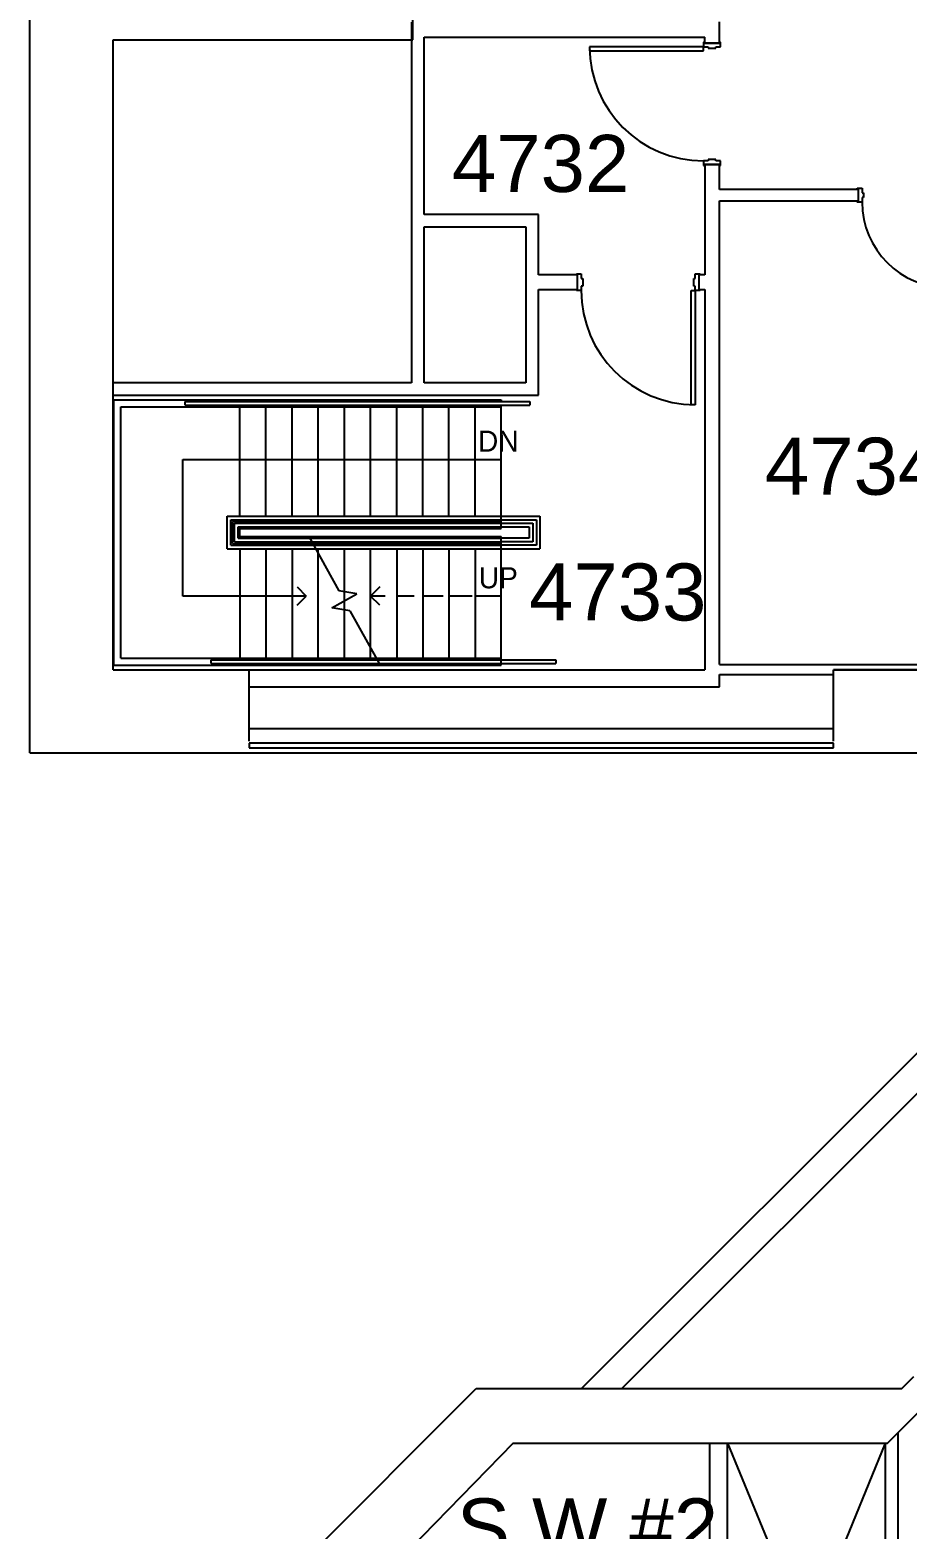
# Model space of a CAD drawing. Header units: inches. Extents: x -1050 to 5570, y -48 to 4302.
# Drawn here: x -59 to 309, y 1742 to 2372 of the extents above; entities that cross this region are included whole.
import ezdxf

# ---------------------------------------------------------------- set-up
doc = ezdxf.new("R2010")
doc.units = ezdxf.units.IN
doc.header["$LTSCALE"] = 98
doc.header["$MEASUREMENT"] = 0
for name, color, linetype in [('A-ANNO-ROOM', 4, 'CONTINUOUS'), ('A-ANNO-TEXT', 4, 'CONTINUOUS'), ('A-DOOR', 2, 'CONTINUOUS'), ('A-FLOR-HRAL', 1, 'CONTINUOUS'), ('A-FLOR-STRS', 2, 'CONTINUOUS'), ('A-SHAFT', 1, 'CONTINUOUS'), ('A-WALL-FULL', 6, 'CONTINUOUS')]:
    doc.layers.add(name, color=color, linetype=linetype)
doc.styles.add('AE-106$0$Standard', font='txt')
doc.styles.add('Arial', font='arial.ttf')

msp = doc.modelspace()

# ---------------------------------------------------------------- linework, layer by layer
at = {"layer": 'A-ANNO-TEXT'}
for p, q in [((4.83, 2191.58), (138.83, 2191.58)), ((4.83, 2134.08), (4.83, 2191.58)), ((56.81, 2134.08), (4.83, 2134.08)), ((52.92, 2137.97), (56.81, 2134.08)), ((52.92, 2130.19), (56.81, 2134.08)), ((87.72, 2137.97), (83.83, 2134.08)), ((87.72, 2130.19), (83.83, 2134.08)), ((89.94, 2134.08), (83.83, 2134.08)), ((102.16, 2134.08), (94.83, 2134.08)), ((114.38, 2134.08), (105.83, 2134.08)), ((126.61, 2134.08), (116.83, 2134.08)), ((138.83, 2134.08), (127.83, 2134.08))]:
    msp.add_line(p, q, dxfattribs=at)
at = {"layer": 'A-DOOR'}
for p, q in [((175.95, 2365.2), (175.95, 2363.45)), ((223.95, 2365.2), (175.95, 2365.2)), ((224.45, 2367.2), (223.95, 2367.2)), ((223.95, 2367.2), (223.95, 2365.2)), ((223.95, 2363.45), (223.95, 2365.2)), ((223.95, 2365.2), (225.89, 2365.2)), ((224.45, 2366.7), (224.45, 2367.2)), ((230.58, 2366.7), (224.45, 2366.7)), ((225.89, 2365.2), (225.89, 2364.58)), ((229.14, 2364.58), (229.14, 2365.2)), ((229.14, 2365.2), (231.08, 2365.2)), ((231.08, 2367.2), (230.58, 2367.2)), ((230.58, 2367.2), (230.58, 2366.7)), ((231.08, 2365.2), (231.08, 2367.2)), ((175.95, 2363.45), (223.95, 2363.45)), ((225.89, 2364.58), (229.14, 2364.58)), ((225.89, 2317.2), (223.95, 2317.2)), ((223.95, 2317.2), (223.95, 2315.2)), ((223.95, 2315.2), (224.45, 2315.2)), ((224.45, 2315.2), (224.45, 2315.7)), ((224.45, 2315.7), (230.58, 2315.7)), ((229.14, 2317.83), (225.89, 2317.83)), ((225.89, 2317.83), (225.89, 2317.2)), ((229.14, 2317.2), (229.14, 2317.83)), ((231.08, 2317.2), (229.14, 2317.2)), ((230.58, 2315.7), (230.58, 2315.2)), ((230.58, 2315.2), (231.08, 2315.2)), ((231.08, 2315.2), (231.08, 2317.2)), ((288.58, 2305.7), (290.58, 2305.7)), ((288.58, 2305.2), (288.58, 2305.7)), ((289.08, 2305.2), (288.58, 2305.2)), ((289.08, 2300.33), (289.08, 2305.2)), ((290.58, 2305.7), (290.58, 2303.76)), ((290.58, 2303.76), (291.2, 2303.76)), ((291.2, 2303.76), (291.2, 2301.76)), ((288.58, 2300.33), (289.08, 2300.33)), ((288.58, 2299.83), (288.58, 2300.33)), ((290.58, 2299.83), (288.58, 2299.83)), ((290.58, 2301.76), (290.58, 2299.83)), ((291.2, 2301.76), (290.58, 2301.76)), ((170.45, 2269.7), (172.45, 2269.7)), ((170.45, 2269.2), (170.45, 2269.7)), ((170.95, 2269.2), (170.45, 2269.2)), ((170.95, 2263.08), (170.95, 2269.2)), ((172.45, 2269.7), (172.45, 2267.76)), ((172.45, 2267.76), (173.08, 2267.76)), ((172.45, 2264.51), (172.45, 2262.58)), ((173.08, 2264.51), (172.45, 2264.51)), ((173.08, 2267.76), (173.08, 2264.51)), ((219.83, 2267.76), (220.45, 2267.76)), ((219.83, 2264.51), (219.83, 2267.76)), ((220.45, 2264.51), (219.83, 2264.51)), ((220.45, 2269.7), (222.45, 2269.7)), ((220.45, 2267.76), (220.45, 2269.7)), ((220.45, 2262.58), (220.45, 2264.51)), ((221.95, 2269.2), (221.95, 2263.08)), ((222.45, 2269.2), (221.95, 2269.2)), ((222.45, 2269.7), (222.45, 2269.2)), ((170.45, 2263.08), (170.95, 2263.08)), ((170.45, 2262.58), (170.45, 2263.08)), ((172.45, 2262.58), (170.45, 2262.58)), ((218.7, 2262.58), (220.45, 2262.58)), ((218.7, 2214.58), (218.7, 2262.58)), ((220.45, 2262.58), (220.45, 2214.58)), ((222.45, 2262.58), (220.45, 2262.58)), ((221.95, 2263.08), (222.45, 2263.08)), ((222.45, 2263.08), (222.45, 2262.58)), ((220.45, 2214.58), (218.7, 2214.58))]:
    msp.add_line(p, q, dxfattribs=at)
for centre, radius in [((223.95, 2365.2), 48), ((223.95, 2365.2), 48), ((326.58, 2299.83), 36), ((326.58, 2299.83), 36), ((220.45, 2262.58), 48), ((220.45, 2262.58), 48)]:
    msp.add_arc(centre, radius, 180, 270, dxfattribs=at)
at = {"layer": 'A-FLOR-HRAL'}
for p, q in [((5.83, 2215.95), (150.83, 2215.95)), ((5.83, 2214.45), (5.83, 2215.95)), ((5.83, 2214.45), (150.83, 2214.45)), ((150.83, 2215.95), (150.83, 2214.45)), ((23.58, 2167.7), (155.08, 2167.7)), ((23.58, 2153.95), (23.58, 2167.7)), ((25.08, 2166.2), (153.58, 2166.2)), ((25.08, 2155.45), (25.08, 2166.2)), ((26.58, 2164.7), (152.08, 2164.7)), ((26.58, 2156.95), (26.58, 2164.7)), ((152.08, 2164.7), (152.08, 2156.95)), ((153.58, 2166.2), (153.58, 2155.45)), ((155.08, 2167.7), (155.08, 2153.95)), ((28.08, 2163.2), (150.58, 2163.2)), ((28.08, 2158.45), (28.08, 2163.2)), ((28.08, 2158.45), (138.83, 2158.45)), ((150.58, 2158.45), (138.83, 2158.45)), ((150.58, 2163.2), (150.58, 2158.45)), ((23.58, 2153.95), (138.83, 2153.95)), ((25.08, 2155.45), (138.83, 2155.45)), ((26.58, 2156.95), (138.83, 2156.95)), ((152.08, 2156.95), (138.83, 2156.95)), ((153.58, 2155.45), (138.83, 2155.45)), ((138.83, 2153.95), (155.08, 2153.95)), ((16.83, 2107.2), (161.83, 2107.2)), ((16.83, 2105.7), (16.83, 2107.2)), ((86.58, 2107.2), (87.83, 2104.95)), ((161.83, 2107.2), (161.83, 2105.7)), ((16.83, 2105.7), (161.83, 2105.7))]:
    msp.add_line(p, q, dxfattribs=at)
at = {"layer": 'A-FLOR-STRS'}
for p, q in [((-24.17, 2104.95), (-24.17, 2216.7)), ((-24.17, 2216.7), (138.83, 2216.7)), ((138.83, 2216.7), (138.83, 2215.95)), ((138.83, 2162.45), (138.83, 2214.45)), ((-21.17, 2107.95), (-21.17, 2213.7)), ((-21.17, 2213.7), (138.83, 2213.7)), ((28.83, 2167.7), (28.83, 2213.7)), ((39.83, 2167.7), (39.83, 2213.7)), ((50.83, 2167.7), (50.83, 2213.7)), ((61.83, 2167.7), (61.83, 2213.7)), ((72.83, 2167.7), (72.83, 2213.7)), ((83.83, 2167.7), (83.83, 2213.7)), ((94.83, 2167.7), (94.83, 2213.7)), ((105.83, 2167.7), (105.83, 2213.7)), ((116.83, 2167.7), (116.83, 2213.7)), ((127.83, 2167.7), (127.83, 2213.7)), ((23.58, 2167.7), (155.08, 2167.7)), ((23.58, 2153.95), (23.58, 2167.7)), ((25.08, 2166.2), (153.58, 2166.2)), ((25.08, 2155.45), (25.08, 2166.2)), ((25.83, 2156.2), (25.83, 2165.45)), ((25.83, 2165.45), (138.83, 2165.45)), ((26.58, 2164.7), (152.08, 2164.7)), ((26.58, 2156.95), (26.58, 2164.7)), ((28.83, 2165.45), (28.83, 2166.2)), ((39.83, 2165.45), (39.83, 2166.2)), ((50.83, 2165.45), (50.83, 2166.2)), ((61.83, 2165.45), (61.83, 2166.2)), ((72.83, 2165.45), (72.83, 2166.2)), ((83.83, 2165.45), (83.83, 2166.2)), ((94.83, 2165.45), (94.83, 2166.2)), ((105.83, 2165.45), (105.83, 2166.2)), ((116.83, 2165.45), (116.83, 2166.2)), ((127.83, 2165.45), (127.83, 2166.2)), ((25.83, 2162.45), (26.58, 2162.45)), ((26.58, 2159.2), (25.83, 2159.2)), ((28.08, 2163.2), (150.58, 2163.2)), ((28.08, 2158.45), (28.08, 2163.2)), ((28.08, 2162.45), (138.83, 2162.45)), ((28.08, 2159.2), (138.83, 2159.2)), ((28.83, 2159.2), (28.83, 2162.45)), ((57.83, 2159.2), (70.5, 2136.28)), ((138.83, 2104.95), (138.83, 2159.2)), ((25.83, 2156.2), (138.83, 2156.2)), ((28.83, 2156.2), (28.83, 2155.45)), ((28.83, 2153.95), (28.83, 2107.95)), ((39.83, 2156.2), (39.83, 2155.45)), ((39.83, 2153.95), (39.83, 2107.95)), ((50.83, 2156.2), (50.83, 2155.45)), ((50.83, 2153.95), (50.83, 2107.95)), ((61.83, 2156.2), (61.83, 2155.45)), ((61.83, 2107.95), (61.83, 2153.95)), ((72.83, 2156.2), (72.83, 2155.45)), ((72.83, 2107.95), (72.83, 2153.95)), ((83.83, 2156.2), (83.83, 2155.45)), ((83.83, 2107.95), (83.83, 2153.95)), ((94.83, 2156.2), (94.83, 2155.45)), ((94.83, 2153.95), (94.83, 2107.95)), ((105.83, 2156.2), (105.83, 2155.45)), ((105.83, 2153.95), (105.83, 2107.95)), ((116.83, 2156.2), (116.83, 2155.45)), ((116.83, 2153.95), (116.83, 2107.95)), ((127.83, 2156.2), (127.83, 2155.45)), ((127.83, 2153.95), (127.83, 2107.95)), ((67.58, 2129.17), (78.08, 2134.98)), ((78.08, 2134.98), (70.5, 2136.28)), ((75.15, 2127.88), (67.58, 2129.17)), ((75.15, 2127.88), (86.58, 2107.2)), ((-21.17, 2107.95), (138.83, 2107.95)), ((-24.17, 2104.95), (138.83, 2104.95))]:
    msp.add_line(p, q, dxfattribs=at)
at = {"layer": 'A-SHAFT'}
for p, q in [((234.05, 1777.69), (300.32, 1616.05)), ((300.32, 1777.69), (234.42, 1616.05))]:
    msp.add_line(p, q, dxfattribs=at)
at = {"layer": 'A-WALL-FULL'}
for p, q in [((1214.35, 2842.4), (172.57, 1800.62)), ((1219.32, 2830.4), (189.54, 1800.62)), ((-59.42, 2068.08), (-59.42, 2403.08)), ((101.58, 2368.08), (101.58, 2398.08)), ((101.08, 2375.58), (101.08, 2223.83)), ((230.58, 2366.7), (230.58, 2375.64)), ((-24.42, 2368.08), (101.58, 2368.08)), ((-24.42, 2103.08), (-24.42, 2368.08)), ((106.33, 2294.64), (106.33, 2369.2)), ((106.33, 2369.2), (224.45, 2369.2)), ((224.45, 2366.7), (224.45, 2369.26)), ((224.45, 2366.7), (230.58, 2366.7)), ((224.45, 2315.7), (224.45, 2269.2)), ((230.58, 2315.7), (224.45, 2315.7)), ((230.58, 2305.2), (230.58, 2315.7)), ((289.08, 2305.2), (230.58, 2305.2)), ((289.08, 2300.33), (289.08, 2305.2)), ((230.58, 2105.33), (230.58, 2300.33)), ((230.58, 2300.33), (289.08, 2300.33)), ((154.45, 2294.64), (106.33, 2294.64)), ((154.45, 2269.2), (154.45, 2294.64)), ((106.33, 2223.83), (106.33, 2289.39)), ((106.33, 2289.39), (149.2, 2289.39)), ((149.2, 2289.39), (149.2, 2223.83)), ((170.95, 2269.2), (154.45, 2269.2)), ((170.95, 2263.08), (170.95, 2269.2)), ((224.45, 2269.2), (221.95, 2269.2)), ((221.95, 2269.2), (221.95, 2263.08)), ((154.45, 2218.58), (154.45, 2263.08)), ((154.45, 2263.08), (170.95, 2263.08)), ((221.95, 2263.08), (224.45, 2263.08)), ((224.45, 2263.08), (224.45, 2103.08)), ((101.08, 2223.83), (-24.42, 2223.83)), ((149.2, 2223.83), (106.33, 2223.83)), ((-24.42, 2218.58), (154.45, 2218.58)), ((-24.42, 2103.08), (224.45, 2103.08)), ((32.72, 2073.08), (32.72, 2103.08)), ((230.58, 2105.33), (345.33, 2105.33)), ((230.58, 2095.83), (230.58, 2101.08)), ((230.58, 2101.08), (278.58, 2101.08)), ((278.58, 2103.08), (347.58, 2103.08)), ((347.58, 2103.08), (278.58, 2103.08)), ((278.58, 2073.08), (278.58, 2103.08)), ((32.72, 2095.83), (230.58, 2095.83)), ((278.58, 2078.2), (32.72, 2078.2)), ((278.58, 2072.2), (32.72, 2072.2)), ((32.72, 2072.2), (32.72, 2070.2)), ((32.72, 2070.2), (278.58, 2070.2)), ((278.58, 2070.2), (278.58, 2072.2)), ((-59.42, 2068.08), (382.58, 2068.08)), ((307.28, 1800.62), (312.34, 1805.67)), ((-5.35, 1666.96), (128.31, 1800.62)), ((128.31, 1800.62), (307.28, 1800.62)), ((301.3, 1777.69), (319.4, 1795.78)), ((305.57, 1781.96), (305.57, 1685.49)), ((143.84, 1777.69), (34.01, 1665.05)), ((143.84, 1777.69), (301.3, 1777.69)), ((226.6, 1610.47), (226.6, 1777.69)), ((234.05, 1616.05), (234.05, 1777.69)), ((300.32, 1777.69), (300.32, 1616.05))]:
    msp.add_line(p, q, dxfattribs=at)

# ---------------------------------------------------------------- texts
at = {"layer": 'A-ANNO-ROOM', "style": 'Arial'}
for s, p in [('4732', (118.06, 2304.1)), ('4734', (249.71, 2176.72)), ('4733', (150.53, 2123.8)), ('S.W.#2', (120.11, 1730.43))]:
    msp.add_text(s, height=24, dxfattribs=at).set_placement(p)
at = {"layer": 'A-ANNO-TEXT', "style": 'AE-106$0$Standard'}
for s, p in [('DN', (129.01, 2194.84)), ('UP', (129.34, 2137.34))]:
    msp.add_text(s, height=8.852, dxfattribs=at).set_placement(p)

doc.saveas('drawing.dxf')
